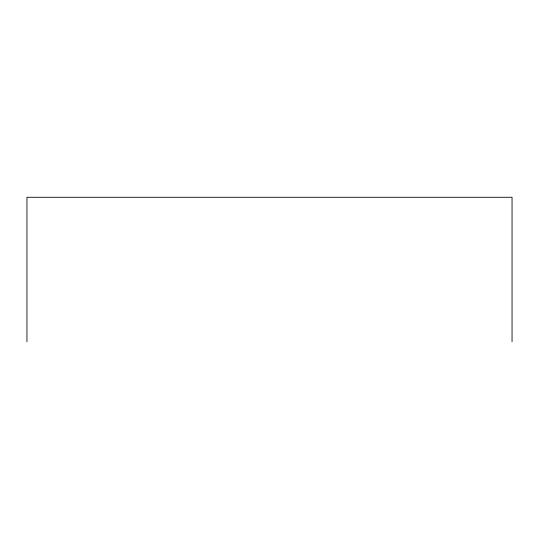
<?xml version="1.0" encoding="UTF-8"?>
<svg xmlns="http://www.w3.org/2000/svg" width="539" height="539" viewBox="0 0 539 539"><rect width="100%" height="100%" fill="white"/><g stroke="black" fill="none" stroke-linecap="round" stroke-linejoin="round"><path stroke-width="0.81" d="M512.05 341.726L512.05 197.274L26.95 197.274L26.95 341.726"/></g></svg>
